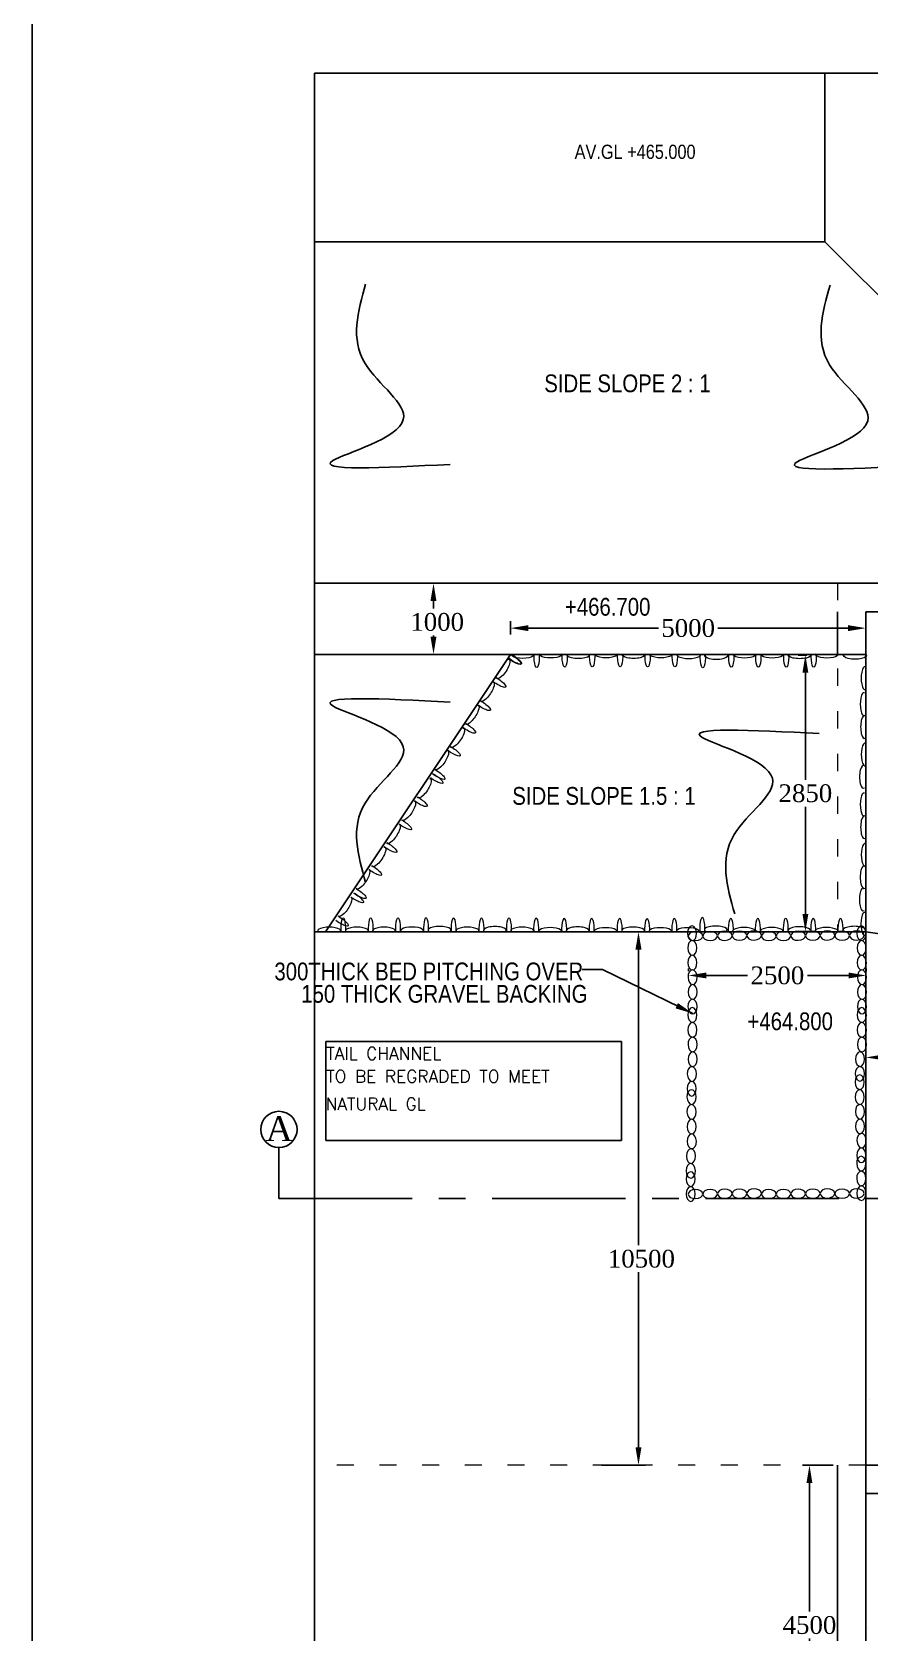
# Model space of a CAD drawing. Header units: millimetres. Extents: x 80 to 6605, y 46 to 2491.
# Drawn here: x 5456.2 to 5574, y 891.9 to 1117 of the extents above; entities that cross this region are included whole.
import ezdxf
from ezdxf.enums import TextEntityAlignment as Align

# ---------------------------------------------------------------- set-up
doc = ezdxf.new("R2010")
doc.units = ezdxf.units.MM
doc.linetypes.add('ACAD_ISO03W100', pattern=[30, 12, -18])
doc.linetypes.add('CENTER', pattern=[2, 1.25, -0.25, 0.25, -0.25])
doc.layers.add('TEXT_GENERAL', color=4, linetype='Continuous')
doc.styles.add('ABADI', font='')
doc.styles.add('ARIAL NARROW', font='ARIALN.TTF')
doc.styles.add('rs', font='romans.shx', dxfattribs={"height": 1.75})
doc.styles.get("Standard").update_dxf_attribs({"font": 'times.ttf', "height": 2.5})
doc.styles.add('TNR_2.5', font='times.ttf', dxfattribs={"height": 2.5})
doc.styles.get('ABADI').set_extended_font_data('Abadi MT Condensed Light')
doc.dimstyles.get("Standard").update_dxf_attribs({"dimtxt": 0.18, "dimasz": 0.18, "dimexe": 0.18, "dimexo": 0.0625, "dimgap": 0.09, "dimtad": 0, "dimtih": 1, "dimtoh": 1, "dimdec": 4, "dimzin": 0, "dimdsep": 46, "dimtxsty": 'Standard', "dimcen": 0.09, "dimadec": 0, "dimazin": 0, "dimtfac": 1, "dimtdec": 4, "dimtofl": 0, "dimtmove": 0, "dimatfit": 3, "dimfxl": 1, "dimtolj": 1, "dimtzin": 0, "dimarcsym": 0})
doc.dimstyles.new('STYLE_ESH', dxfattribs={"dimtxt": 2.5, "dimasz": 2.5, "dimexe": 1, "dimexo": 0.625, "dimtad": 0, "dimtih": 1, "dimtoh": 1, "dimdec": 0, "dimlfac": 100, "dimzin": 9, "dimdsep": 46, "dimtxsty": 'TNR_2.5', "dimcen": 2.5, "dimadec": 0, "dimazin": 2, "dimtfac": 1, "dimtdec": 0, "dimtofl": 0, "dimtmove": 2, "dimatfit": 3, "dimfxl": 1, "dimarcsym": 0})

# ---------------------------------------------------------------- blocks, each defined once
blk = doc.blocks.new('*D122')
at = {"color": 0, "lineweight": -2, "transparency": 16777216}
for p, q in [((5523.47, 1032.29), (5523.47, 1034.2)), ((5573.47, 1032.29), (5573.47, 1034.2)), ((5525.97, 1033.2), (5544.3, 1033.2)), ((5570.97, 1033.2), (5552.63, 1033.2))]:
    blk.add_line(p, q, dxfattribs=at)
at = {"color": 0, "transparency": 16777216}
for points in [[(5525.97, 1033.62), (5525.97, 1032.79), (5523.47, 1033.2)], [(5570.97, 1033.62), (5570.97, 1032.79), (5573.47, 1033.2)]]:
    blk.add_solid(points, dxfattribs=at)
at = {"layer": 'Defpoints', "color": 0, "transparency": 16777216}
for p in [(5523.47, 1031.67), (5573.47, 1033.2), (5573.47, 1031.67)]:
    blk.add_point(p, dxfattribs=at)
at = {"color": 0, "transparency": 16777216, "insert": (5548.47, 1033.2), "char_height": 2.5, "attachment_point": 5, "style": 'TNR_2.5'}
blk.add_mtext('5000', dxfattribs=at)
blk = doc.blocks.new('*D125')
at = {"color": 0, "lineweight": -2, "transparency": 16777216}
for p, q in [((5548.52, 984.99), (5548.52, 985.36)), ((5551.02, 984.36), (5556.81, 984.36)), ((5571.02, 984.36), (5565.23, 984.36)), ((5573.52, 984.99), (5573.52, 985.36))]:
    blk.add_line(p, q, dxfattribs=at)
at = {"color": 0, "transparency": 16777216}
for points in [[(5551.02, 984.78), (5551.02, 983.95), (5548.52, 984.36)], [(5571.02, 984.78), (5571.02, 983.95), (5573.52, 984.36)]]:
    blk.add_solid(points, dxfattribs=at)
at = {"layer": 'Defpoints', "color": 0, "transparency": 16777216}
for p in [(5548.52, 984.36), (5573.52, 984.36), (5573.52, 984.36)]:
    blk.add_point(p, dxfattribs=at)
at = {"color": 0, "transparency": 16777216, "insert": (5561.02, 984.36), "char_height": 2.5, "attachment_point": 5, "style": 'TNR_2.5'}
blk.add_mtext('2500', dxfattribs=at)
blk = doc.blocks.new('*D127')
at = {"color": 0, "lineweight": -2, "transparency": 16777216}
for p, q in [((5568.84, 915.51), (5564.53, 915.51)), ((5565.53, 913.01), (5565.53, 894.91)), ((5565.53, 873.01), (5565.53, 891.12)), ((5564.9, 870.51), (5564.53, 870.51))]:
    blk.add_line(p, q, dxfattribs=at)
at = {"color": 0, "transparency": 16777216}
for points in [[(5565.11, 913.01), (5565.94, 913.01), (5565.53, 915.51)], [(5565.11, 873.01), (5565.94, 873.01), (5565.53, 870.51)]]:
    blk.add_solid(points, dxfattribs=at)
at = {"layer": 'Defpoints', "color": 0, "transparency": 16777216}
for p in [(5569.47, 915.51), (5565.53, 870.51), (5565.53, 870.51)]:
    blk.add_point(p, dxfattribs=at)
at = {"color": 0, "transparency": 16777216, "insert": (5565.53, 893.01), "char_height": 2.5, "attachment_point": 5, "style": 'TNR_2.5'}
blk.add_mtext('4500', dxfattribs=at)
blk = doc.blocks.new('*D219')
at = {"color": 0, "lineweight": -2, "transparency": 16777216}
for p, q in [((5573.47, 973.47), (5573.47, 973.84)), ((5575.97, 972.84), (5597.77, 972.84)), ((5627.94, 972.84), (5606.14, 972.84)), ((5630.44, 973.47), (5630.44, 973.84))]:
    blk.add_line(p, q, dxfattribs=at)
at = {"color": 0, "transparency": 16777216}
for points in [[(5575.97, 973.26), (5575.97, 972.43), (5573.47, 972.84)], [(5627.94, 973.26), (5627.94, 972.43), (5630.44, 972.84)]]:
    blk.add_solid(points, dxfattribs=at)
at = {"layer": 'Defpoints', "color": 0, "transparency": 16777216}
for p in [(5573.47, 972.84), (5630.44, 972.84), (5630.44, 972.84)]:
    blk.add_point(p, dxfattribs=at)
at = {"color": 0, "transparency": 16777216, "insert": (5601.95, 972.84), "char_height": 2.5, "attachment_point": 5, "style": 'TNR_2.5'}
blk.add_mtext('7800', dxfattribs=at)
blk = doc.blocks.new('*D223')
at = {"color": 0, "lineweight": -2, "transparency": 16777216}
for p, q in [((5512.03, 1039.51), (5511.65, 1039.51)), ((5512.65, 1037.01), (5512.65, 1035.96)), ((5512.65, 1032.01), (5512.65, 1032.16)), ((5512.03, 1029.51), (5511.65, 1029.51))]:
    blk.add_line(p, q, dxfattribs=at)
at = {"color": 0, "transparency": 16777216}
for points in [[(5512.23, 1037.01), (5513.07, 1037.01), (5512.65, 1039.51)], [(5512.23, 1032.01), (5513.07, 1032.01), (5512.65, 1029.51)]]:
    blk.add_solid(points, dxfattribs=at)
at = {"layer": 'Defpoints', "color": 0, "transparency": 16777216}
for p in [(5512.65, 1039.51), (5512.65, 1029.51), (5512.65, 1029.51)]:
    blk.add_point(p, dxfattribs=at)
at = {"color": 0, "transparency": 16777216, "insert": (5513.17, 1034.06), "char_height": 2.5, "attachment_point": 5, "style": 'TNR_2.5'}
blk.add_mtext('1000', dxfattribs=at)
blk = doc.blocks.new('*D238')
at = {"color": 0, "lineweight": -2, "transparency": 16777216}
for p, q in [((5536.26, 990.51), (5542.48, 990.51)), ((5541.48, 988.01), (5541.48, 946.42)), ((5541.48, 918.01), (5541.48, 942.63)), ((5536.26, 915.51), (5542.48, 915.51))]:
    blk.add_line(p, q, dxfattribs=at)
at = {"color": 0, "transparency": 16777216}
for points in [[(5541.06, 988.01), (5541.9, 988.01), (5541.48, 990.51)], [(5541.06, 918.01), (5541.9, 918.01), (5541.48, 915.51)]]:
    blk.add_solid(points, dxfattribs=at)
at = {"layer": 'Defpoints', "color": 0, "transparency": 16777216}
for p in [(5535.64, 990.51), (5535.64, 915.51), (5541.48, 915.51)]:
    blk.add_point(p, dxfattribs=at)
at = {"color": 0, "transparency": 16777216, "insert": (5541.89, 944.52), "char_height": 2.5, "attachment_point": 5, "style": 'TNR_2.5'}
blk.add_mtext('10500', dxfattribs=at)

msp = doc.modelspace()

# ---------------------------------------------------------------- linework, layer by layer
at = {"color": 0}
for p, q in [((5456.18376, 767.83356), (5456.18376, 1347.83356)), ((5495.91536, 1111.22261), (5896.55924, 1111.22261)), ((5495.91536, 1111.22261), (5495.91536, 858.24661)), ((5567.70459, 1087.51216), (5567.70459, 1111.22261)), ((5567.70459, 1087.51216), (5495.91536, 1087.51216)), ((5567.70459, 1087.51216), (5615.70459, 1039.51216)), ((5615.70459, 1039.51216), (5495.91536, 1039.51216)), ((5569.4664, 1029.51216), (5569.4664, 1035.51216)), ((5573.4664, 1029.51216), (5573.4664, 1035.51216)), ((5573.4664, 1035.51216), (5573.4664, 990.51216)), ((5578.4664, 1035.51216), (5573.4664, 1035.51216)), ((5495.91536, 1029.51216), (5573.4664, 1029.51216)), ((5573.4664, 1029.51216), (5495.91536, 1029.51216)), ((5523.4664, 1029.51216), (5497.4664, 990.49213)), ((5573.4664, 1029.51216), (5573.4664, 990.51216)), ((5495.91536, 990.51216), (5573.4664, 990.51216)), ((5573.4664, 990.51216), (5495.91536, 990.51216)), ((5573.4664, 990.51216), (5573.4664, 965.51216)), ((5573.4664, 990.51216), (5573.4664, 953.01216)), ((5497.5241, 975.07557), (5497.5241, 961.14377)), ((5497.5241, 975.07557), (5539.1018, 975.07557)), ((5539.1018, 961.14377), (5539.1018, 975.07557)), ((5497.5241, 961.14377), (5539.1018, 961.14377)), ((5573.4664, 953.01216), (5573.4664, 915.51216)), ((5573.90639, 924.68873), (5573.90639, 924.68873)), ((5569.4664, 866.51216), (5569.4664, 915.51216)), ((5573.4664, 870.51216), (5573.4664, 915.51216)), ((5573.83152, 892.52497), (5573.83152, 892.52497))]:
    msp.add_line(p, q, dxfattribs=at)
for p, q in [((5565.14321, 1029.41782), (5563.95368, 1029.41782)), ((5564.95368, 1026.91782), (5564.95368, 1011.87217)), ((5564.95368, 993.02604), (5564.95368, 1008.0717)), ((5565.7881, 990.52604), (5563.95368, 990.52604)), ((5573.4664, 990.51216), (5630.44397, 982.01216)), ((5573.4664, 915.51216), (5578.4664, 915.51216)), ((5573.4664, 915.51216), (5573.4664, 911.51216)), ((5573.4664, 911.51216), (5578.4664, 911.51216))]:
    msp.add_line(p, q)
at = {"color": 0, "linetype": 'CENTER', "ltscale": 15}
msp.add_line((5490.91536, 953.01216), (5896.55924, 953.01216), dxfattribs=at)
at = {"color": 0}
msp.add_circle((5490.91536, 962.71216), 2.54951, dxfattribs=at)
at = {"color": 0, "lineweight": 5, "extrusion": (0, 0, -1)}
for centre, major_axis, ratio, start_param, end_param in [((5522.42719, 1027.46008), (0.88725, 1.34108), 0.328798741, -0.284518735, 3.426111389), ((5523.68426, 1028.99099), (1.26459, -0.83665), 0.238983774, 4.478047346, 8.088323268), ((5523.77589, 1029.0105), (1.26459, -0.83665), 0.238983774, 4.478047346, 8.088323268), ((5525.19311, 1029.47919), (-1.60801, 0), 0.328798741, 3.031898939, 6.392879022), ((5527.1701, 1029.18498), (0, -1.5163), 0.238983774, 4.478047346, 8.088323268), ((5529.13058, 1029.53774), (-1.60801, 0), 0.328798741, 3.031898939, 6.392879022), ((5531.10756, 1029.24353), (0, -1.5163), 0.238983774, 4.478047346, 8.088323268), ((5533.0034, 1029.44721), (1.60801, 0), 0.328798741, -0.284518735, 3.426111389), ((5534.97469, 1029.25982), (0, -1.5163), 0.238983774, 4.478047346, 8.088323268), ((5536.92243, 1029.55403), (-1.60801, 0), 0.328798741, 3.031898939, 6.392879022), ((5538.89941, 1029.25982), (0, -1.5163), 0.238983774, 4.478047346, 8.088323268), ((5540.79525, 1029.46351), (1.60801, 0), 0.328798741, -0.284518735, 3.426111389), ((5542.76563, 1029.25982), (0, -1.5163), 0.238983774, 4.478047346, 8.088323268), ((5544.62276, 1029.55403), (-1.60801, 0), 0.328798741, 3.031898939, 6.392879022), ((5546.59975, 1029.25982), (0, -1.5163), 0.238983774, 4.478047346, 8.088323268), ((5548.55108, 1029.40906), (-1.60801, 0), 0.328798741, 3.031898939, 6.392879022), ((5550.52807, 1029.11485), (0, -1.5163), 0.238983774, 4.478047346, 8.088323268), ((5552.4239, 1029.31854), (1.60801, 0), 0.328798741, -0.284518735, 3.426111389), ((5554.53546, 1029.22965), (0, -1.5163), 0.238983774, 4.478047346, 8.088323268), ((5556.39259, 1029.52386), (-1.60801, 0), 0.328798741, 3.031898939, 6.392879022), ((5558.34033, 1029.22965), (0, -1.5163), 0.238983774, 4.478047346, 8.088323268), ((5560.28807, 1029.52386), (-1.60801, 0), 0.328798741, 3.031898939, 6.392879022), ((5562.26506, 1029.22965), (0, -1.5163), 0.238983774, 4.478047346, 8.088323268), ((5564.16089, 1029.43333), (1.60801, 0), 0.328798741, -0.284518735, 3.426111389), ((5566.13128, 1029.22965), (0, -1.5163), 0.238983774, 4.478047346, 8.088323268), ((5567.98841, 1029.52386), (-1.60801, 0), 0.328798741, 3.031898939, 6.392879022), ((5571.92304, 1029.36375), (1.60801, 0), 0.328798741, -0.284518735, 3.426111389), ((5520.21478, 1024.28012), (-0.88725, -1.34108), 0.328798741, 3.031898939, 6.392879022), ((5521.55099, 1025.76658), (1.26459, -0.83665), 0.238983774, 4.478047346, 8.088323268), ((5518.06367, 1021.02874), (-0.88725, -1.34108), 0.328798741, 3.031898939, 6.392879022), ((5519.38544, 1022.49338), (1.26459, -0.83665), 0.238983774, 4.478047346, 8.088323268), ((5517.28433, 1019.31756), (1.26459, -0.83665), 0.238983774, 4.478047346, 8.088323268), ((5516.02726, 1017.78665), (0.88725, 1.34108), 0.328798741, -0.284518735, 3.426111389), ((5513.78684, 1014.6456), (0.88725, 1.34108), 0.328798741, -0.109693715, 3.251286368), ((5515.15107, 1016.09315), (1.26459, -0.83665), 0.238983774, 4.478047346, 8.088323268), ((5512.99948, 1012.81581), (-1.26459, 0.83665), 0.238983774, 1.336454693, 4.946730614), ((5511.35345, 1010.69699), (0.88725, 1.34108), 0.328798741, -0.284518735, 3.426111389), ((5512.70215, 1012.24741), (1.26459, -0.83665), 0.238983774, 4.478047346, 8.088323268), ((5509.14104, 1007.51703), (-0.88725, -1.34108), 0.328798741, 3.031898939, 6.392879022), ((5510.47725, 1009.00349), (1.26459, -0.83665), 0.238983774, 4.478047346, 8.088323268), ((5506.98994, 1004.26565), (-0.88725, -1.34108), 0.328798741, 3.031898939, 6.392879022), ((5508.31171, 1005.73029), (1.26459, -0.83665), 0.238983774, 4.478047346, 8.088323268), ((5504.95352, 1001.02356), (0.88725, 1.34108), 0.328798741, -0.284518735, 3.426111389), ((5506.21059, 1002.55447), (1.26459, -0.83665), 0.238983774, 4.478047346, 8.088323268), ((5504.07733, 999.33006), (1.26459, -0.83665), 0.238983774, 4.478047346, 8.088323268), ((5502.7131, 997.88251), (0.88725, 1.34108), 0.328798741, -0.109693715, 3.251286368), ((5500.17256, 994.01726), (0.88725, 1.34108), 0.328798741, -0.109693715, 3.251286368), ((5501.53678, 995.46481), (1.26459, -0.83665), 0.238983774, 4.478047346, 8.088323268), ((5501.92574, 996.05272), (-1.26459, 0.83665), 0.238983774, 1.336454693, 4.946730614), ((5499.3852, 992.18747), (-1.26459, 0.83665), 0.238983774, 1.336454693, 4.946730614)]:
    msp.add_ellipse(centre, major_axis=major_axis, ratio=ratio, start_param=start_param, end_param=end_param, dxfattribs=at)
at = {"color": 0, "lineweight": 5}
for centre, major_axis, ratio, start_param, end_param in [((5573.31955, 1026.16996), (0, 1.60801), 0.328798741, -0.109693715, 3.251286368), ((5573.19322, 1022.50912), (0, 1.60801), 0.328798741, -0.109693715, 3.251286368), ((5573.25484, 1019.3028), (0, 1.60801), 0.328798741, -0.284518735, 3.426111389), ((5573.34536, 1015.42998), (0, 1.60801), 0.328798741, -0.109693715, 3.251286368), ((5573.10269, 1012.28826), (0, 1.60801), 0.328798741, -0.284518735, 3.426111389), ((5573.19322, 1008.41544), (0, 1.60801), 0.328798741, -0.109693715, 3.251286368), ((5573.25484, 1005.20912), (0, 1.60801), 0.328798741, -0.284518735, 3.426111389), ((5573.34536, 1001.3363), (0, 1.60801), 0.328798741, -0.109693715, 3.251286368), ((5573.19549, 998.18492), (0, 1.60801), 0.328798741, -0.284518735, 3.426111389), ((5573.07298, 995.04435), (0, 1.60801), 0.328798741, -0.284518735, 3.426111389), ((5573.28601, 991.63353), (0, 1.60801), 0.328798741, -0.109693715, 3.251286368), ((5497.98189, 990.62859), (-1.60801, 0), 0.328798741, 3.031898939, 6.392879022), ((5499.95888, 990.9228), (0, 1.5163), 0.238983774, 4.478047346, 8.088323268), ((5501.87428, 990.62859), (-1.60801, 0), 0.328798741, 3.031898939, 6.392879022), ((5503.8251, 990.9228), (0, 1.5163), 0.238983774, 4.478047346, 8.088323268), ((5505.68223, 990.62859), (-1.60801, 0), 0.328798741, 3.031898939, 6.392879022), ((5507.65922, 990.9228), (0, 1.5163), 0.238983774, 4.478047346, 8.088323268), ((5509.63028, 990.64489), (-1.60801, 0), 0.328798741, 3.031898939, 6.392879022), ((5511.60727, 990.93909), (0, 1.5163), 0.238983774, 4.478047346, 8.088323268), ((5513.5031, 990.73541), (1.60801, 0), 0.328798741, -0.284518735, 3.426111389), ((5515.47439, 990.9228), (0, 1.5163), 0.238983774, 4.478047346, 8.088323268), ((5517.42213, 990.62859), (-1.60801, 0), 0.328798741, 3.031898939, 6.392879022), ((5519.39912, 990.9228), (0, 1.5163), 0.238983774, 4.478047346, 8.088323268), ((5521.29495, 990.71912), (1.60801, 0), 0.328798741, -0.284518735, 3.426111389), ((5523.26534, 990.9228), (0, 1.5163), 0.238983774, 4.478047346, 8.088323268), ((5525.12247, 990.62859), (-1.60801, 0), 0.328798741, 3.031898939, 6.392879022), ((5527.09946, 990.9228), (0, 1.5163), 0.238983774, 4.478047346, 8.088323268), ((5529.05994, 990.57004), (-1.60801, 0), 0.328798741, 3.031898939, 6.392879022), ((5531.03692, 990.86425), (0, 1.5163), 0.238983774, 4.478047346, 8.088323268), ((5532.93276, 990.66057), (1.60801, 0), 0.328798741, -0.284518735, 3.426111389), ((5534.90405, 990.84796), (0, 1.5163), 0.238983774, 4.478047346, 8.088323268), ((5536.85179, 990.55375), (-1.60801, 0), 0.328798741, 3.031898939, 6.392879022), ((5538.82877, 990.84796), (0, 1.5163), 0.238983774, 4.478047346, 8.088323268), ((5540.72461, 990.64428), (1.60801, 0), 0.328798741, -0.284518735, 3.426111389), ((5542.69499, 990.84796), (0, 1.5163), 0.238983774, 4.478047346, 8.088323268), ((5544.55212, 990.55375), (-1.60801, 0), 0.328798741, 3.031898939, 6.392879022), ((5546.52911, 990.84796), (0, 1.5163), 0.238983774, 4.478047346, 8.088323268), ((5548.40464, 990.55375), (-1.60801, 0), 0.328798741, 3.031898939, 6.392879022), ((5550.45743, 990.99293), (0, 1.5163), 0.238983774, 4.478047346, 8.088323268), ((5552.35326, 990.78925), (1.60801, 0), 0.328798741, -0.284518735, 3.426111389), ((5554.46482, 990.87813), (0, 1.5163), 0.238983774, 4.478047346, 8.088323268), ((5556.32195, 990.58392), (-1.60801, 0), 0.328798741, 3.031898939, 6.392879022), ((5558.26969, 990.87813), (0, 1.5163), 0.238983774, 4.478047346, 8.088323268), ((5560.21743, 990.58392), (-1.60801, 0), 0.328798741, 3.031898939, 6.392879022), ((5562.19442, 990.87813), (0, 1.5163), 0.238983774, 4.478047346, 8.088323268), ((5564.09025, 990.67445), (1.60801, 0), 0.328798741, -0.284518735, 3.426111389), ((5566.06064, 990.87813), (0, 1.5163), 0.238983774, 4.478047346, 8.088323268), ((5567.91777, 990.58392), (-1.60801, 0), 0.328798741, 3.031898939, 6.392879022), ((5569.89476, 990.87813), (0, 1.5163), 0.238983774, 4.478047346, 8.088323268), ((5571.8524, 990.74403), (1.60801, 0), 0.328798741, -0.284518735, 3.426111389)]:
    msp.add_ellipse(centre, major_axis=major_axis, ratio=ratio, start_param=start_param, end_param=end_param, dxfattribs=at)
at = {"color": 0}
for points in [[(5503.1007, 1081.58844), (5503.03812, 1070.41386), (5508.40679, 1062.51544), (5498.50423, 1056.76656), (5514.9845, 1056.22671)], [(5568.41806, 1081.4131), (5568.35549, 1070.23852), (5573.72416, 1062.34009), (5563.8216, 1056.59122), (5580.30186, 1056.05137)], [(5503.1007, 997.43589), (5503.03812, 1008.61046), (5508.40679, 1016.50889), (5498.50423, 1022.25777), (5514.9845, 1022.79761)], [(5555.01523, 993.02014), (5554.95265, 1004.19471), (5560.32133, 1012.09314), (5550.41877, 1017.84202), (5566.89903, 1018.38186)]]:
    msp.add_spline(points, degree=3, dxfattribs=at)
for points in [[(5564.53701, 1026.91782), (5565.37035, 1026.91782), (5564.95368, 1029.41782)], [(5564.53701, 993.02604), (5565.37035, 993.02604), (5564.95368, 990.52604)]]:
    msp.add_solid(points)
at = {"layer": 'TEXT_GENERAL', "color": 0, "linetype": 'ACAD_ISO03W100', "lineweight": 5, "ltscale": 0.2}
for p, q in [((5569.4664, 1039.51216), (5569.4664, 990.51216)), ((5569.4664, 1039.51216), (5589.4664, 1039.51216)), ((5573.4664, 915.51216), (5495.91536, 915.51216))]:
    msp.add_line(p, q, dxfattribs=at)
at = {"layer": 'TEXT_GENERAL', "color": 0, "lineweight": 5, "extrusion": (0, 0, -1)}
for centre, major_axis in [((5549.02032, 990.29373), (0.0119, -1.03121)), ((5549.49761, 989.89813), (1.03121, 0.0119)), ((5551.56004, 989.91889), (1.03121, 0.0119)), ((5553.62245, 989.9427), (1.03121, 0.0119)), ((5555.68489, 989.96284), (1.03121, 0.0119)), ((5557.7473, 989.98665), (1.03121, 0.0119)), ((5559.80971, 989.89944), (1.03121, 0.0119)), ((5561.87212, 989.92325), (1.03121, 0.0119)), ((5563.93455, 989.9449), (1.03121, 0.0119)), ((5565.99698, 989.96612), (1.03121, 0.0119)), ((5568.05941, 989.98665), (1.03121, 0.0119)), ((5570.12182, 989.96284), (1.03121, 0.0119)), ((5572.18423, 989.98665), (1.03121, 0.0119)), ((5572.8413, 990.29373), (0.0119, -1.03121)), ((5549.04413, 988.23132), (0.0119, -1.03121)), ((5572.86511, 988.23132), (0.0119, -1.03121)), ((5549.06578, 986.16889), (0.0119, -1.03121)), ((5572.88676, 986.16889), (0.0119, -1.03121)), ((5549.08701, 984.10646), (0.0119, -1.03121)), ((5572.90798, 984.10646), (0.0119, -1.03121)), ((5549.10753, 982.04403), (0.0119, -1.03121)), ((5572.92851, 982.04403), (0.0119, -1.03121)), ((5549.06578, 978.81427), (0.0119, -1.03121)), ((5549.08373, 979.98162), (0.0119, -1.03121)), ((5572.88676, 978.81427), (0.0119, -1.03121)), ((5572.90471, 979.98162), (0.0119, -1.03121)), ((5549.06578, 976.71161), (0.0119, -1.03121)), ((5572.88676, 976.71161), (0.0119, -1.03121)), ((5549.08701, 974.64918), (0.0119, -1.03121)), ((5572.90798, 974.64918), (0.0119, -1.03121)), ((5549.10038, 972.58672), (0.0119, -1.03121)), ((5572.64324, 972.59635), (0.0119, -1.03121)), ((5548.98739, 970.50305), (0.0119, -1.03121)), ((5572.60149, 969.36659), (0.0119, -1.03121)), ((5572.61943, 970.53394), (0.0119, -1.03121)), ((5548.94564, 967.27329), (0.0119, -1.03121)), ((5548.96359, 968.44064), (0.0119, -1.03121)), ((5572.60149, 967.26393), (0.0119, -1.03121)), ((5548.94564, 965.17064), (0.0119, -1.03121)), ((5572.62271, 965.2015), (0.0119, -1.03121)), ((5548.96687, 963.10821), (0.0119, -1.03121)), ((5572.63608, 963.13905), (0.0119, -1.03121)), ((5548.98024, 961.04575), (0.0119, -1.03121)), ((5572.85114, 961.14302), (0.0119, -1.03121)), ((5548.86725, 958.96208), (0.0119, -1.03121)), ((5572.82734, 959.08061), (0.0119, -1.03121)), ((5548.8255, 955.73232), (0.0119, -1.03121)), ((5548.84345, 956.89967), (0.0119, -1.03121)), ((5572.80939, 957.91326), (0.0119, -1.03121)), ((5572.80939, 955.8106), (0.0119, -1.03121)), ((5548.8255, 953.62966), (0.0119, -1.03121)), ((5572.83061, 953.74817), (0.0119, -1.03121)), ((5549.49761, 953.62153), (1.03121, 0.0119)), ((5551.56004, 953.64229), (1.03121, 0.0119)), ((5553.62245, 953.66609), (1.03121, 0.0119)), ((5555.68489, 953.68624), (1.03121, 0.0119)), ((5557.7473, 953.71005), (1.03121, 0.0119)), ((5559.80971, 953.62284), (1.03121, 0.0119)), ((5561.87212, 953.64664), (1.03121, 0.0119)), ((5563.93455, 953.6683), (1.03121, 0.0119)), ((5565.99698, 953.68952), (1.03121, 0.0119)), ((5568.05941, 953.71005), (1.03121, 0.0119)), ((5570.12182, 953.68624), (1.03121, 0.0119)), ((5572.18423, 953.71005), (1.03121, 0.0119))]:
    msp.add_ellipse(centre, major_axis=major_axis, ratio=0.621728248, dxfattribs=at)

# ---------------------------------------------------------------- texts
at = {"color": 0, "ltscale": 0.5, "style": 'ABADI'}
msp.add_text('AV.GL +465.000', height=2, dxfattribs=at).set_placement((5532.50458, 1099.179))
at = {"color": 0, "style": 'rs'}
for s, p in [('TAIL CHANNEL', (5497.55946, 972.51623)), ('TO BE REGRADED TO MEET ', (5497.55946, 969.30449)), ('NATURAL GL ', (5497.47689, 965.42321))]:
    msp.add_text(s, height=1.75, dxfattribs=at).set_placement(p)
at = {"insert": (5564.95368, 1009.97193), "char_height": 2.5, "attachment_point": 5, "style": 'TNR_2.5'}
msp.add_mtext('2850', dxfattribs=at)
at = {"color": 0, "insert": (5489.05041, 964.56522), "char_height": 3.5, "width": 4.365, "attachment_point": 1}
msp.add_mtext('A', dxfattribs=at)
at = {"layer": 'TEXT_GENERAL', "color": 0, "lineweight": 5, "style": 'ARIAL NARROW'}
for s, p in [('SIDE SLOPE 2 : 1', (5551.62731, 1065.62051)), ('SIDE SLOPE 1.5 : 1', (5549.52145, 1007.61149))]:
    msp.add_text(s, height=2.5, dxfattribs=at).set_placement(p, align=Align.BOTTOM_RIGHT)
for s, p in [('+466.700', (5537.14503, 1036.20484)), ('+464.800', (5562.82205, 977.91781))]:
    msp.add_text(s, height=2.5, dxfattribs=at).set_placement(p, align=Align.MIDDLE)
for s, p in [('300THICK BED PITCHING OVER', (5490.27425, 986.17951)), ('150 THICK GRAVEL BACKING', (5494.05342, 983.02948))]:
    msp.add_text(s, height=2.5, dxfattribs=at).set_placement(p, align=Align.TOP_LEFT)

# ---------------------------------------------------------------- dimensions: what is measured, and where the dimension line sits
at = {"color": 0}
dim = msp.add_linear_dim(base=(5512.65017, 1029.51216), p1=(5512.65017, 1039.51216), p2=(5512.65017, 1029.51216), angle=90, dimstyle='STYLE_ESH', dxfattribs=at)
dim.commit()
dim.dimension.update_dxf_attribs({"geometry": '*D223', "text_midpoint": (5513.17168, 1034.05882), "dimtype": 160})
for base, p1, p2, picture, middle in [((5573.4664, 1033.20424), (5523.4664, 1031.66676), (5573.4664, 1031.66676), '*D122', (5548.4664, 1033.20424)), ((5573.5228, 984.36258), (5548.5228, 984.36258), (5573.5228, 984.36258), '*D125', (5561.0228, 984.36258))]:
    dim = msp.add_linear_dim(base=base, p1=p1, p2=p2, dimstyle='STYLE_ESH', dxfattribs=at)
    dim.commit()
    dim.dimension.update_dxf_attribs({"geometry": picture, "text_midpoint": middle})
dim = msp.add_linear_dim(base=(5541.47968, 915.51216), p1=(5535.63828, 990.51216), p2=(5535.63828, 915.51216), angle=90, text='10500', dimstyle='STYLE_ESH', dxfattribs=at)
dim.commit()
dim.dimension.update_dxf_attribs({"geometry": '*D238', "text_midpoint": (5541.89333, 944.52343), "dimtype": 160})
dim = msp.add_linear_dim(base=(5630.44314, 972.84229), p1=(5573.4664, 972.84211), p2=(5630.44314, 972.84229), text='7800', dimstyle='STYLE_ESH', dxfattribs=at)
dim.commit()
dim.dimension.update_dxf_attribs({"geometry": '*D219', "text_midpoint": (5601.95477, 972.84229)})
dim = msp.add_linear_dim(base=(5565.52627, 870.51216), p1=(5569.4664, 915.51216), p2=(5565.52627, 870.51216), angle=90, dimstyle='STYLE_ESH', dxfattribs=at)
dim.commit()
dim.dimension.update_dxf_attribs({"geometry": '*D127', "text_midpoint": (5565.52627, 893.01216)})

# ---------------------------------------------------------------- leaders
for points, dimstyle, override in [([(5549.10753, 979.01728), (5536.40122, 985.21106), (5533.57368, 985.21106)], 'STYLE_ESH', {"dimgap": 0.625, "dimtad": 0}), ([(5490.91536, 960.16265), (5490.91536, 953.01216)], 'Standard', {"dimgap": 0.09, "dimtad": 0})]:
    msp.add_leader(points, dimstyle=dimstyle, override=override, dxfattribs=at)

doc.saveas('drawing.dxf')
